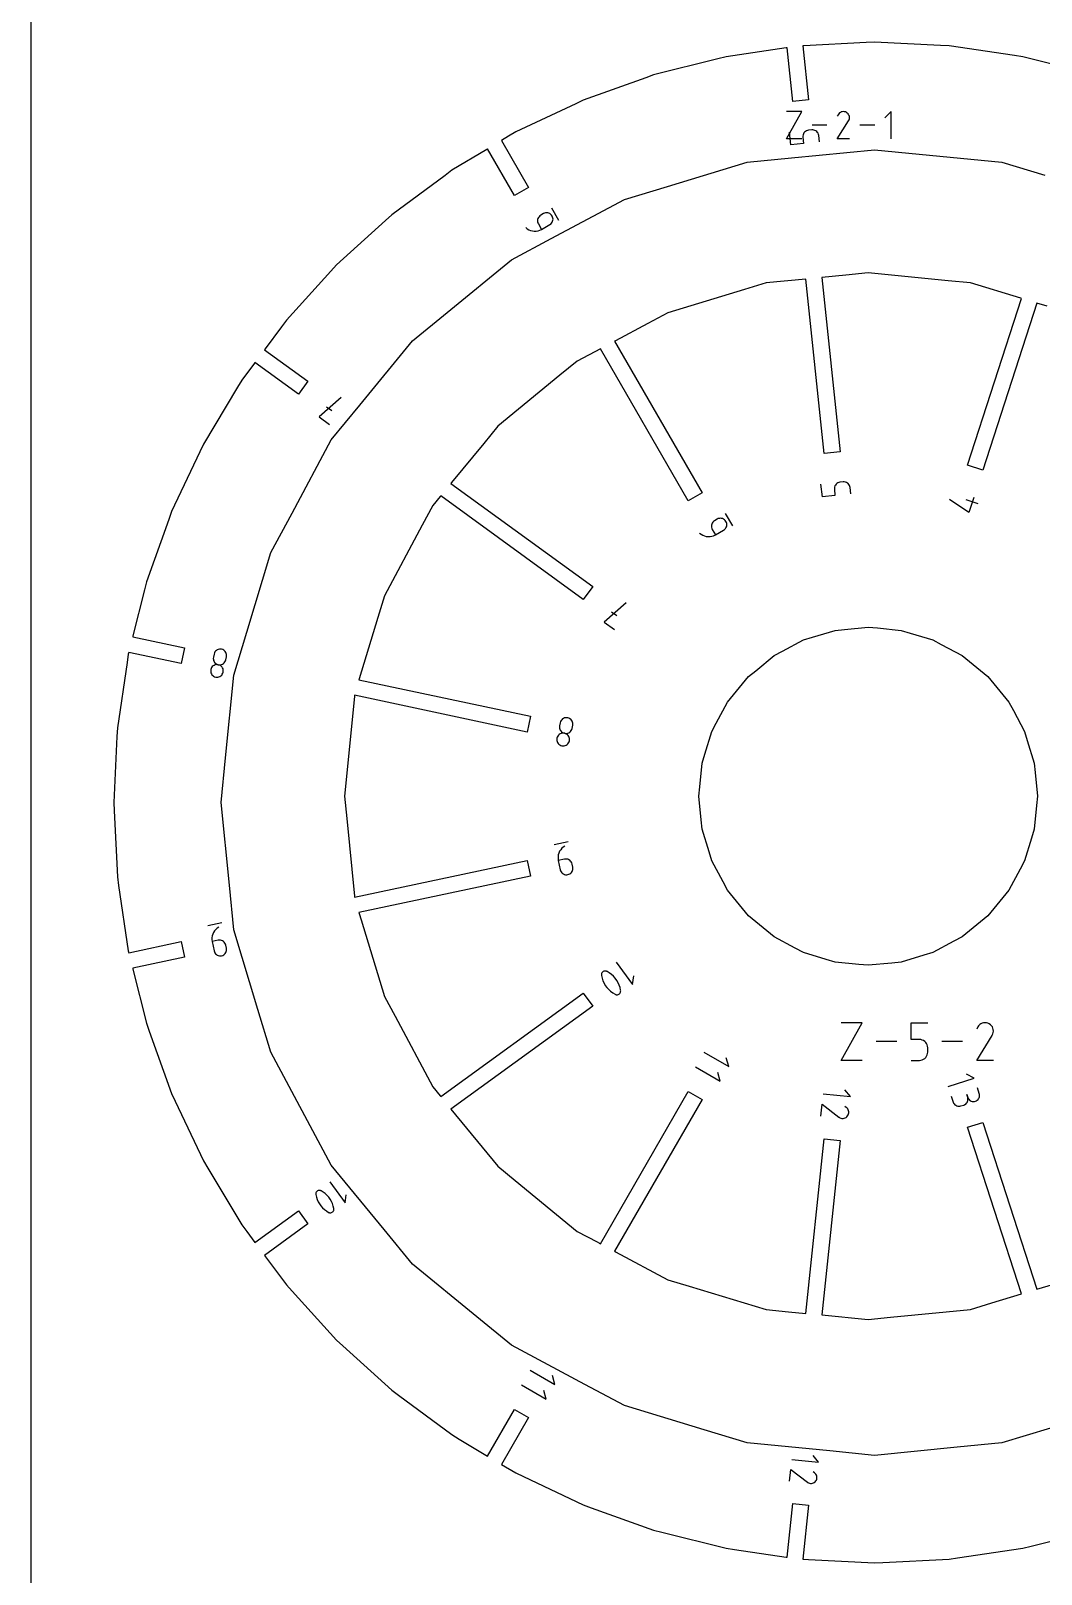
# Model space of a CAD drawing. Extents: x 0 to 800, y 0 to 1200.
# Drawn here: x 0 to 141.4, y 239.2 to 455.3 of the extents above; entities that cross this region are included whole.
import ezdxf

# ---------------------------------------------------------------- set-up
doc = ezdxf.new("R2010")
doc.units = 0
doc.header["$MEASUREMENT"] = 0
for name, color, linetype in [('annotation', 7, 'Continuous'), ('boundary', 7, 'Continuous'), ('frame', 7, 'Continuous'), ('hole', 7, 'Continuous')]:
    doc.layers.add(name, color=color, linetype=linetype)

msp = doc.modelspace()

# ---------------------------------------------------------------- linework, layer by layer
at = {"layer": 'annotation', "color": 1}
for p, q in [((105.75, 440.21), (107.88, 444.04)), ((107.88, 444.04), (105.75, 444.04)), ((112.96, 443.61), (112.85, 443.4)), ((113.05, 443.74), (112.96, 443.61)), ((113.16, 443.85), (113.05, 443.74)), ((113.28, 443.93), (113.16, 443.85)), ((113.41, 443.99), (113.28, 443.93)), ((113.55, 444.03), (113.41, 443.99)), ((113.7, 444.04), (113.55, 444.03)), ((113.84, 444.03), (113.7, 444.04)), ((113.99, 443.99), (113.84, 444.03)), ((114.13, 443.93), (113.99, 443.99)), ((114.25, 443.84), (114.13, 443.93)), ((114.13, 443.93), (114.13, 443.93)), ((114.36, 443.73), (114.25, 443.84)), ((114.44, 443.61), (114.36, 443.73)), ((114.5, 443.48), (114.44, 443.61)), ((114.54, 443.34), (114.5, 443.48)), ((114.5, 442.9), (114.54, 443.05)), ((114.55, 443.19), (114.54, 443.34)), ((114.54, 443.05), (114.55, 443.19)), ((120.38, 444.04), (119.52, 443.19)), ((120.38, 440.21), (120.38, 444.04)), ((106.36, 439.39), (106.18, 441.16)), ((108.12, 440.92), (108.07, 440.78)), ((108.19, 441.05), (108.12, 440.92)), ((108.28, 441.17), (108.19, 441.05)), ((108.4, 441.27), (108.28, 441.17)), ((108.53, 441.35), (108.4, 441.27)), ((108.67, 441.41), (108.53, 441.35)), ((108.83, 441.44), (108.67, 441.41)), ((109.27, 441.49), (108.83, 441.44)), ((108.83, 441.44), (108.83, 441.44)), ((109.43, 441.49), (109.27, 441.49)), ((111.41, 442.12), (109.32, 442.12)), ((109.59, 441.46), (109.43, 441.49)), ((109.73, 441.41), (109.59, 441.46)), ((109.86, 441.34), (109.73, 441.41)), ((109.98, 441.24), (109.86, 441.34)), ((110.08, 441.13), (109.98, 441.24)), ((110.16, 441), (110.08, 441.13)), ((110.22, 440.85), (110.16, 441)), ((112.85, 440.21), (114.42, 442.74)), ((114.42, 442.74), (114.42, 442.74)), ((114.42, 442.74), (114.43, 442.74)), ((114.43, 442.75), (114.44, 442.76)), ((114.43, 442.74), (114.43, 442.75)), ((114.43, 442.75), (114.43, 442.75)), ((114.43, 442.75), (114.43, 442.75)), ((114.43, 442.75), (114.43, 442.75)), ((114.43, 442.74), (114.43, 442.74)), ((114.44, 442.76), (114.5, 442.9)), ((114.44, 442.76), (114.44, 442.76)), ((114.44, 442.76), (114.44, 442.76)), ((114.44, 442.76), (114.44, 442.76)), ((118.09, 442.12), (115.99, 442.12)), ((107.88, 440.21), (105.75, 440.21)), ((108.14, 439.58), (106.36, 439.39)), ((108.07, 440.78), (108.04, 440.62)), ((108.04, 440.62), (108.04, 440.46)), ((108.04, 440.46), (108.14, 439.58)), ((110.25, 440.69), (110.22, 440.85)), ((110.34, 439.81), (110.25, 440.69)), ((110.25, 440.69), (110.25, 440.69)), ((114.55, 440.21), (112.85, 440.21)), ((73.88, 428.81), (72.88, 430.54)), ((70.92, 428.91), (70.91, 428.76)), ((70.91, 428.76), (70.92, 428.61)), ((70.96, 429.06), (70.92, 428.91)), ((70.92, 428.61), (70.96, 428.46)), ((71.02, 429.2), (70.96, 429.06)), ((70.96, 428.46), (71.03, 428.31)), ((71.11, 429.32), (71.02, 429.2)), ((71.03, 428.31), (71.47, 427.54)), ((71.22, 429.43), (71.11, 429.32)), ((71.35, 429.53), (71.22, 429.43)), ((71.73, 429.75), (71.35, 429.53)), ((71.35, 429.53), (71.35, 429.53)), ((71.47, 427.54), (72.62, 428.21)), ((71.88, 429.81), (71.73, 429.75)), ((72.03, 429.85), (71.88, 429.81)), ((72.18, 429.87), (72.03, 429.85)), ((72.33, 429.85), (72.18, 429.87)), ((72.48, 429.81), (72.33, 429.85)), ((72.62, 429.75), (72.48, 429.81)), ((72.74, 429.66), (72.62, 429.75)), ((72.62, 428.21), (72.75, 428.3)), ((72.62, 428.21), (72.62, 428.21)), ((72.85, 429.55), (72.74, 429.66)), ((72.75, 428.3), (72.86, 428.41)), ((72.95, 429.42), (72.85, 429.55)), ((72.86, 428.41), (72.95, 428.54)), ((73.01, 429.28), (72.95, 429.42)), ((72.95, 429.42), (72.95, 429.42)), ((72.95, 428.54), (73.01, 428.68)), ((73.05, 429.13), (73.01, 429.28)), ((73.01, 428.68), (73.05, 428.82)), ((73.07, 428.97), (73.05, 429.13)), ((73.05, 428.82), (73.07, 428.97)), ((69.26, 427.81), (69.26, 427.81)), ((69.26, 427.81), (69.47, 427.64)), ((69.47, 427.64), (69.7, 427.5)), ((69.7, 427.5), (69.94, 427.4)), ((69.94, 427.4), (70.19, 427.33)), ((70.19, 427.33), (70.45, 427.3)), ((70.45, 427.3), (70.71, 427.3)), ((70.71, 427.3), (70.97, 427.35)), ((70.97, 427.35), (71.23, 427.43)), ((71.23, 427.43), (71.47, 427.54)), ((43.42, 403.99), (40.34, 401.28)), ((41.39, 402.72), (42.11, 402.2)), ((40.34, 401.28), (41.78, 400.23)), ((110.76, 390.09), (110.57, 391.86)), ((112.46, 391.47), (112.44, 391.32)), ((112.44, 391.32), (112.44, 391.16)), ((112.44, 391.16), (112.53, 390.28)), ((112.51, 391.62), (112.46, 391.47)), ((112.59, 391.75), (112.51, 391.62)), ((112.68, 391.87), (112.59, 391.75)), ((112.8, 391.97), (112.68, 391.87)), ((112.93, 392.05), (112.8, 391.97)), ((113.07, 392.11), (112.93, 392.05)), ((113.23, 392.14), (113.07, 392.11)), ((113.67, 392.18), (113.23, 392.14)), ((113.23, 392.14), (113.23, 392.14)), ((113.83, 392.19), (113.67, 392.18)), ((113.98, 392.16), (113.83, 392.19)), ((114.13, 392.11), (113.98, 392.16)), ((114.26, 392.03), (114.13, 392.11)), ((114.38, 391.94), (114.26, 392.03)), ((114.48, 391.83), (114.38, 391.94)), ((114.56, 391.69), (114.48, 391.83)), ((114.61, 391.55), (114.56, 391.69)), ((114.65, 391.39), (114.61, 391.55)), ((114.74, 390.51), (114.65, 391.39)), ((114.65, 391.39), (114.65, 391.39)), ((112.53, 390.28), (110.76, 390.09)), ((131.26, 387.91), (128.57, 389.72)), ((132.58, 389.12), (130.89, 389.67)), ((131.94, 390.02), (131.26, 387.91)), ((96.06, 386.97), (95.67, 386.75)), ((96.2, 387.04), (96.06, 386.97)), ((96.35, 387.08), (96.2, 387.04)), ((96.51, 387.09), (96.35, 387.08)), ((96.66, 387.08), (96.51, 387.09)), ((96.8, 387.04), (96.66, 387.08)), ((96.94, 386.98), (96.8, 387.04)), ((97.07, 386.89), (96.94, 386.98)), ((97.18, 386.78), (97.07, 386.89)), ((98.21, 386.03), (97.21, 387.76)), ((93.59, 385.03), (93.59, 385.03)), ((93.59, 385.03), (93.8, 384.86)), ((93.8, 384.86), (94.02, 384.72)), ((94.02, 384.72), (94.27, 384.62)), ((95.25, 386.14), (95.23, 385.99)), ((95.23, 385.99), (95.24, 385.83)), ((95.24, 385.83), (95.28, 385.68)), ((95.28, 386.28), (95.25, 386.14)), ((95.35, 386.42), (95.28, 386.28)), ((95.28, 385.68), (95.35, 385.54)), ((95.43, 386.55), (95.35, 386.42)), ((95.35, 385.54), (95.8, 384.77)), ((95.54, 386.66), (95.43, 386.55)), ((95.67, 386.75), (95.54, 386.66)), ((95.55, 384.65), (95.8, 384.77)), ((95.67, 386.75), (95.67, 386.75)), ((95.8, 384.77), (96.95, 385.43)), ((96.95, 385.43), (97.08, 385.53)), ((96.95, 385.43), (96.95, 385.43)), ((97.08, 385.53), (97.19, 385.64)), ((97.27, 386.65), (97.18, 386.78)), ((97.19, 385.64), (97.27, 385.76)), ((97.34, 386.5), (97.27, 386.65)), ((97.27, 386.65), (97.27, 386.65)), ((97.27, 385.76), (97.34, 385.9)), ((97.38, 386.35), (97.34, 386.5)), ((97.34, 385.9), (97.38, 386.05)), ((97.39, 386.2), (97.38, 386.35)), ((97.38, 386.05), (97.39, 386.2)), ((94.27, 384.62), (94.52, 384.55)), ((94.52, 384.55), (94.78, 384.52)), ((94.78, 384.52), (95.04, 384.53)), ((95.04, 384.53), (95.3, 384.57)), ((95.3, 384.57), (95.55, 384.65)), ((83.3, 375.26), (80.23, 372.55)), ((81.27, 373.99), (81.99, 373.46)), ((80.23, 372.55), (81.66, 371.5)), ((25.55, 367.64), (25.53, 367.48)), ((25.53, 367.48), (25.54, 367.33)), ((25.64, 368.07), (25.55, 367.64)), ((25.55, 367.64), (25.55, 367.64)), ((25.68, 368.23), (25.64, 368.07)), ((25.76, 368.37), (25.68, 368.23)), ((25.85, 368.49), (25.76, 368.37)), ((25.96, 368.59), (25.85, 368.49)), ((26.09, 368.67), (25.96, 368.59)), ((26.23, 368.73), (26.09, 368.67)), ((26.38, 368.77), (26.23, 368.73)), ((26.53, 368.78), (26.38, 368.77)), ((26.69, 368.76), (26.53, 368.78)), ((26.84, 368.71), (26.69, 368.76)), ((26.69, 368.76), (26.69, 368.76)), ((26.98, 368.64), (26.84, 368.71)), ((27.1, 368.55), (26.98, 368.64)), ((27.21, 368.43), (27.1, 368.55)), ((27.29, 368.31), (27.21, 368.43)), ((27.28, 367.27), (27.38, 367.7)), ((27.35, 368.17), (27.29, 368.31)), ((27.38, 368.02), (27.35, 368.17)), ((27.39, 367.86), (27.38, 368.02)), ((27.38, 367.7), (27.39, 367.86)), ((27.38, 367.7), (27.38, 367.7)), ((25.18, 365.9), (25.16, 365.74)), ((25.16, 365.74), (25.17, 365.59)), ((25.17, 365.59), (25.2, 365.44)), ((25.22, 366.05), (25.18, 365.9)), ((25.18, 365.9), (25.18, 365.9)), ((25.2, 365.44), (25.26, 365.3)), ((25.29, 366.19), (25.22, 366.05)), ((25.26, 365.3), (25.34, 365.17)), ((25.39, 366.32), (25.29, 366.19)), ((25.5, 366.42), (25.39, 366.32)), ((25.63, 366.5), (25.5, 366.42)), ((25.54, 367.33), (25.57, 367.18)), ((25.57, 367.18), (25.63, 367.04)), ((25.63, 367.04), (25.71, 366.91)), ((25.77, 366.56), (25.63, 366.5)), ((25.71, 366.91), (25.82, 366.8)), ((25.91, 366.6), (25.77, 366.56)), ((25.82, 366.8), (25.94, 366.71)), ((26.07, 366.61), (25.91, 366.6)), ((25.94, 366.71), (26.08, 366.63)), ((26.23, 366.59), (26.07, 366.61)), ((26.08, 366.63), (26.23, 366.59)), ((26.23, 366.59), (26.23, 366.59)), ((26.23, 366.59), (26.39, 366.57)), ((26.38, 366.54), (26.23, 366.59)), ((26.23, 366.59), (26.23, 366.59)), ((26.52, 366.47), (26.38, 366.54)), ((26.39, 366.57), (26.54, 366.58)), ((26.64, 366.37), (26.52, 366.47)), ((26.54, 366.58), (26.69, 366.61)), ((26.75, 366.26), (26.64, 366.37)), ((26.69, 366.61), (26.83, 366.67)), ((26.7, 365.12), (26.79, 365.24)), ((26.83, 366.14), (26.75, 366.26)), ((26.79, 365.24), (26.87, 365.38)), ((26.83, 366.67), (26.96, 366.76)), ((26.89, 366), (26.83, 366.14)), ((26.87, 365.38), (26.91, 365.53)), ((26.92, 365.85), (26.89, 366)), ((26.91, 365.53), (26.93, 365.69)), ((26.91, 365.53), (26.91, 365.53)), ((26.93, 365.69), (26.92, 365.85)), ((26.96, 366.76), (27.07, 366.86)), ((27.07, 366.86), (27.16, 366.98)), ((27.16, 366.98), (27.24, 367.12)), ((27.24, 367.12), (27.28, 367.27)), ((25.34, 365.17), (25.45, 365.06)), ((25.45, 365.06), (25.57, 364.97)), ((25.57, 364.97), (25.71, 364.9)), ((25.71, 364.9), (25.86, 364.85)), ((25.86, 364.85), (25.86, 364.85)), ((25.86, 364.85), (26.02, 364.83)), ((26.02, 364.83), (26.17, 364.84)), ((26.17, 364.84), (26.32, 364.87)), ((26.32, 364.87), (26.46, 364.93)), ((26.46, 364.93), (26.59, 365.02)), ((26.59, 365.02), (26.7, 365.12)), ((74.2, 358.76), (74.13, 358.62)), ((74.29, 358.88), (74.2, 358.76)), ((74.4, 358.99), (74.29, 358.88)), ((74.53, 359.07), (74.4, 358.99)), ((74.67, 359.13), (74.53, 359.07)), ((74.82, 359.16), (74.67, 359.13)), ((74.98, 359.17), (74.82, 359.16)), ((75.13, 359.15), (74.98, 359.17)), ((75.29, 359.11), (75.13, 359.15)), ((75.13, 359.15), (75.13, 359.15)), ((75.43, 359.03), (75.29, 359.11)), ((75.55, 358.94), (75.43, 359.03)), ((75.65, 358.83), (75.55, 358.94)), ((75.73, 358.7), (75.65, 358.83)), ((73.74, 356.59), (73.67, 356.45)), ((73.83, 356.71), (73.74, 356.59)), ((73.94, 356.81), (73.83, 356.71)), ((74.07, 356.9), (73.94, 356.81)), ((73.99, 358.04), (73.97, 357.88)), ((73.97, 357.88), (73.98, 357.72)), ((73.98, 357.72), (74.01, 357.57)), ((74.08, 358.47), (73.99, 358.04)), ((73.99, 358.04), (73.99, 358.04)), ((74.01, 357.57), (74.07, 357.43)), ((74.07, 357.43), (74.16, 357.31)), ((74.21, 356.96), (74.07, 356.9)), ((74.13, 358.62), (74.08, 358.47)), ((74.16, 357.31), (74.26, 357.19)), ((74.36, 356.99), (74.21, 356.96)), ((74.26, 357.19), (74.38, 357.1)), ((74.51, 357), (74.36, 356.99)), ((74.38, 357.1), (74.52, 357.03)), ((74.67, 356.98), (74.51, 357)), ((74.52, 357.03), (74.67, 356.98)), ((74.67, 356.98), (74.67, 356.98)), ((74.67, 356.98), (74.83, 356.96)), ((74.83, 356.93), (74.67, 356.98)), ((74.67, 356.98), (74.67, 356.98)), ((74.83, 356.96), (74.99, 356.97)), ((74.96, 356.86), (74.83, 356.93)), ((75.09, 356.77), (74.96, 356.86)), ((74.99, 356.97), (75.14, 357.01)), ((75.19, 356.66), (75.09, 356.77)), ((75.14, 357.01), (75.28, 357.07)), ((75.27, 356.53), (75.19, 356.66)), ((75.28, 357.07), (75.4, 357.15)), ((75.4, 357.15), (75.51, 357.25)), ((75.51, 357.25), (75.61, 357.38)), ((75.61, 357.38), (75.68, 357.51)), ((75.68, 357.51), (75.73, 357.67)), ((75.79, 358.56), (75.73, 358.7)), ((75.73, 357.67), (75.82, 358.1)), ((75.83, 358.41), (75.79, 358.56)), ((75.82, 358.1), (75.84, 358.26)), ((75.82, 358.1), (75.82, 358.1)), ((75.84, 358.26), (75.83, 358.41)), ((73.62, 356.3), (73.6, 356.14)), ((73.6, 356.14), (73.61, 355.98)), ((73.61, 355.98), (73.65, 355.83)), ((73.67, 356.45), (73.62, 356.3)), ((73.62, 356.3), (73.62, 356.3)), ((73.65, 355.83), (73.71, 355.69)), ((73.71, 355.69), (73.79, 355.57)), ((73.79, 355.57), (73.89, 355.46)), ((73.89, 355.46), (74.01, 355.36)), ((74.01, 355.36), (74.15, 355.29)), ((74.15, 355.29), (74.3, 355.24)), ((74.3, 355.24), (74.3, 355.24)), ((74.3, 355.24), (74.46, 355.23)), ((74.46, 355.23), (74.62, 355.23)), ((74.62, 355.23), (74.77, 355.27)), ((74.77, 355.27), (74.91, 355.33)), ((74.91, 355.33), (75.03, 355.41)), ((75.03, 355.41), (75.15, 355.52)), ((75.15, 355.52), (75.24, 355.64)), ((75.24, 355.64), (75.31, 355.77)), ((75.33, 356.39), (75.27, 356.53)), ((75.31, 355.77), (75.36, 355.93)), ((75.37, 356.24), (75.33, 356.39)), ((75.36, 355.93), (75.38, 356.09)), ((75.36, 355.93), (75.36, 355.93)), ((75.38, 356.09), (75.37, 356.24)), ((75.18, 341.8), (73.22, 341.38)), ((73.81, 339.97), (73.77, 339.71)), ((73.77, 339.71), (73.77, 339.45)), ((73.77, 339.45), (73.8, 339.18)), ((74.67, 339.36), (73.8, 339.18)), ((73.88, 340.22), (73.81, 339.97)), ((73.99, 340.46), (73.88, 340.22)), ((74.14, 340.68), (73.99, 340.46)), ((74.31, 340.88), (74.14, 340.68)), ((74.51, 341.05), (74.31, 340.88)), ((74.74, 341.19), (74.51, 341.05)), ((74.83, 339.38), (74.67, 339.36)), ((74.74, 341.19), (74.74, 341.19)), ((74.99, 339.37), (74.83, 339.38)), ((75.14, 339.34), (74.99, 339.37)), ((75.28, 339.28), (75.14, 339.34)), ((73.8, 339.18), (74.08, 337.88)), ((74.08, 337.88), (74.08, 337.88)), ((74.08, 337.88), (74.13, 337.72)), ((74.13, 337.72), (74.2, 337.58)), ((74.2, 337.58), (74.29, 337.46)), ((74.29, 337.46), (74.4, 337.36)), ((74.4, 337.36), (74.53, 337.28)), ((74.53, 337.28), (74.67, 337.22)), ((74.67, 337.22), (74.82, 337.18)), ((74.82, 337.18), (74.98, 337.17)), ((74.98, 337.17), (75.13, 337.19)), ((75.13, 337.19), (75.29, 337.24)), ((75.13, 337.19), (75.13, 337.19)), ((75.4, 339.2), (75.28, 339.28)), ((75.29, 337.24), (75.43, 337.31)), ((75.51, 339.09), (75.4, 339.2)), ((75.43, 337.31), (75.55, 337.4)), ((75.61, 338.97), (75.51, 339.09)), ((75.55, 337.4), (75.65, 337.51)), ((75.68, 338.83), (75.61, 338.97)), ((75.65, 337.51), (75.73, 337.64)), ((75.73, 338.68), (75.68, 338.83)), ((75.82, 338.24), (75.73, 338.68)), ((75.73, 338.68), (75.73, 338.68)), ((75.73, 337.64), (75.79, 337.78)), ((75.79, 337.78), (75.83, 337.93)), ((75.84, 338.09), (75.82, 338.24)), ((75.83, 337.93), (75.84, 338.09)), ((26.73, 330.44), (24.78, 330.02)), ((25.36, 328.61), (25.33, 328.35)), ((25.44, 328.86), (25.36, 328.61)), ((25.55, 329.1), (25.44, 328.86)), ((25.69, 329.32), (25.55, 329.1)), ((25.86, 329.51), (25.69, 329.32)), ((26.07, 329.69), (25.86, 329.51)), ((26.29, 329.83), (26.07, 329.69)), ((26.29, 329.83), (26.29, 329.83)), ((25.33, 328.35), (25.32, 328.09)), ((25.32, 328.09), (25.36, 327.82)), ((26.23, 328), (25.36, 327.82)), ((25.36, 327.82), (25.64, 326.51)), ((25.64, 326.51), (25.64, 326.51)), ((25.64, 326.51), (25.68, 326.36)), ((25.68, 326.36), (25.76, 326.22)), ((26.39, 328.02), (26.23, 328)), ((26.54, 328.01), (26.39, 328.02)), ((26.69, 327.98), (26.54, 328.01)), ((26.83, 327.92), (26.69, 327.98)), ((26.96, 327.83), (26.83, 327.92)), ((27.07, 327.73), (26.96, 327.83)), ((27.16, 327.61), (27.07, 327.73)), ((27.23, 327.47), (27.16, 327.61)), ((27.28, 327.32), (27.23, 327.47)), ((27.37, 326.88), (27.28, 327.32)), ((27.28, 327.32), (27.28, 327.32)), ((27.29, 326.28), (27.35, 326.42)), ((27.35, 326.42), (27.38, 326.57)), ((27.39, 326.72), (27.37, 326.88)), ((27.38, 326.57), (27.39, 326.72)), ((25.76, 326.22), (25.85, 326.1)), ((25.85, 326.1), (25.96, 326)), ((25.96, 326), (26.09, 325.91)), ((26.09, 325.91), (26.23, 325.85)), ((26.23, 325.85), (26.38, 325.82)), ((26.38, 325.82), (26.53, 325.81)), ((26.53, 325.81), (26.69, 325.83)), ((26.69, 325.83), (26.84, 325.87)), ((26.69, 325.83), (26.69, 325.83)), ((26.84, 325.87), (26.98, 325.95)), ((26.98, 325.95), (27.1, 326.04)), ((27.1, 326.04), (27.21, 326.15)), ((27.21, 326.15), (27.29, 326.28)), ((81.92, 324.93), (84.18, 321.82)), ((79.85, 323.25), (79.84, 323.15)), ((79.84, 323.15), (79.85, 323.06)), ((79.87, 323.34), (79.85, 323.25)), ((79.85, 323.06), (79.85, 323.06)), ((79.85, 323.06), (79.93, 322.69)), ((79.91, 323.42), (79.87, 323.34)), ((79.96, 323.49), (79.91, 323.42)), ((79.93, 322.69), (80.05, 322.34)), ((80.03, 323.56), (79.96, 323.49)), ((80.1, 323.61), (80.03, 323.56)), ((80.05, 322.34), (80.21, 322)), ((80.19, 323.65), (80.1, 323.61)), ((80.28, 323.68), (80.19, 323.65)), ((80.28, 323.68), (80.28, 323.68)), ((80.32, 323.68), (80.28, 323.68)), ((80.36, 323.69), (80.32, 323.68)), ((80.4, 323.69), (80.36, 323.69)), ((80.44, 323.68), (80.4, 323.69)), ((80.48, 323.68), (80.44, 323.68)), ((80.52, 323.67), (80.48, 323.68)), ((80.55, 323.66), (80.52, 323.67)), ((80.59, 323.64), (80.55, 323.66)), ((80.63, 323.62), (80.59, 323.64)), ((80.95, 323.43), (80.63, 323.62)), ((80.63, 323.62), (80.63, 323.62)), ((81.25, 323.2), (80.95, 323.43)), ((81.52, 322.95), (81.25, 323.2)), ((81.77, 322.68), (81.52, 322.95)), ((81.99, 322.38), (81.77, 322.68)), ((82.17, 322.06), (81.99, 322.38)), ((82.33, 321.72), (82.17, 322.06)), ((84.18, 321.82), (84.37, 323.01)), ((80.21, 322), (80.39, 321.68)), ((80.39, 321.68), (80.61, 321.38)), ((80.61, 321.38), (80.86, 321.1)), ((80.86, 321.1), (81.13, 320.85)), ((81.13, 320.85), (81.43, 320.63)), ((81.43, 320.63), (81.75, 320.43)), ((81.75, 320.43), (81.75, 320.43)), ((81.75, 320.43), (81.79, 320.42)), ((81.79, 320.42), (81.83, 320.4)), ((81.83, 320.4), (81.87, 320.39)), ((81.87, 320.39), (81.9, 320.38)), ((81.9, 320.38), (81.94, 320.37)), ((81.94, 320.37), (81.98, 320.37)), ((81.98, 320.37), (82.02, 320.37)), ((82.02, 320.37), (82.06, 320.37)), ((82.06, 320.37), (82.1, 320.38)), ((82.1, 320.38), (82.19, 320.4)), ((82.1, 320.38), (82.1, 320.38)), ((82.19, 320.4), (82.28, 320.44)), ((82.28, 320.44), (82.35, 320.5)), ((82.45, 321.37), (82.33, 321.72)), ((82.35, 320.5), (82.42, 320.56)), ((82.42, 320.56), (82.47, 320.64)), ((82.53, 321), (82.45, 321.37)), ((82.47, 320.64), (82.51, 320.72)), ((82.51, 320.72), (82.53, 320.81)), ((82.54, 320.9), (82.53, 321)), ((82.53, 321), (82.53, 321)), ((82.53, 320.81), (82.54, 320.9)), ((113.4, 311.18), (116.33, 316.46)), ((116.33, 316.46), (113.4, 316.46)), ((123.17, 314.11), (123.17, 316.46)), ((123.17, 316.46), (125.51, 316.46)), ((132.51, 315.87), (132.36, 315.57)), ((132.63, 316.04), (132.51, 315.87)), ((132.78, 316.19), (132.63, 316.04)), ((132.95, 316.3), (132.78, 316.19)), ((133.13, 316.38), (132.95, 316.3)), ((133.32, 316.44), (133.13, 316.38)), ((133.52, 316.46), (133.32, 316.44)), ((133.72, 316.44), (133.52, 316.46)), ((133.92, 316.39), (133.72, 316.44)), ((134.12, 316.3), (133.92, 316.39)), ((134.29, 316.18), (134.12, 316.3)), ((134.12, 316.3), (134.12, 316.3)), ((134.43, 316.03), (134.29, 316.18)), ((134.55, 315.86), (134.43, 316.03)), ((134.63, 315.68), (134.55, 315.86)), ((134.68, 315.49), (134.63, 315.68)), ((121.19, 313.82), (118.31, 313.82)), ((124.34, 314.11), (123.17, 314.11)), ((124.55, 314.09), (124.34, 314.11)), ((124.75, 314.03), (124.55, 314.09)), ((124.93, 313.95), (124.75, 314.03)), ((125.1, 313.83), (124.93, 313.95)), ((125.24, 313.69), (125.1, 313.83)), ((125.35, 313.53), (125.24, 313.69)), ((125.44, 313.34), (125.35, 313.53)), ((130.38, 313.82), (127.49, 313.82)), ((132.36, 311.18), (134.52, 314.66)), ((134.52, 314.66), (134.52, 314.67)), ((134.52, 314.67), (134.53, 314.67)), ((134.52, 314.66), (134.52, 314.66)), ((134.53, 314.67), (134.53, 314.68)), ((134.53, 314.68), (134.53, 314.68)), ((134.53, 314.68), (134.54, 314.68)), ((134.53, 314.67), (134.53, 314.67)), ((134.54, 314.7), (134.63, 314.89)), ((134.54, 314.69), (134.54, 314.7)), ((134.54, 314.7), (134.54, 314.7)), ((134.54, 314.68), (134.54, 314.69)), ((134.54, 314.69), (134.54, 314.69)), ((134.63, 314.89), (134.68, 315.09)), ((134.7, 315.29), (134.68, 315.49)), ((134.68, 315.09), (134.7, 315.29)), ((94.18, 312.34), (97.65, 310.34)), ((97.65, 310.34), (97.32, 311.56)), ((124.55, 311.2), (124.75, 311.25)), ((124.75, 311.25), (124.93, 311.34)), ((124.93, 311.34), (125.09, 311.45)), ((125.09, 311.45), (125.24, 311.6)), ((125.24, 311.6), (125.35, 311.76)), ((125.35, 311.76), (125.44, 311.94)), ((125.49, 313.15), (125.44, 313.34)), ((125.44, 311.94), (125.49, 312.14)), ((125.51, 312.94), (125.49, 313.15)), ((125.49, 312.14), (125.51, 312.35)), ((125.51, 312.35), (125.51, 312.94)), ((125.51, 312.94), (125.51, 312.94)), ((92.99, 310.27), (96.45, 308.27)), ((96.45, 308.27), (96.13, 309.49)), ((116.33, 311.18), (113.4, 311.18)), ((123.17, 311.18), (124.34, 311.18)), ((124.34, 311.18), (124.55, 311.2)), ((124.34, 311.18), (124.34, 311.18)), ((132.02, 308.71), (130.94, 309.26)), ((134.7, 311.18), (132.36, 311.18)), ((114.69, 306.1), (113.93, 307.04)), ((128.36, 307.53), (132.02, 308.71)), ((132.72, 306.53), (132.46, 307.34)), ((110.54, 303.37), (110.72, 305.07)), ((110.72, 305.07), (113.07, 303.23)), ((110.87, 306.5), (114.69, 306.1)), ((114.1, 304.6), (113.9, 304.73)), ((128.81, 306.16), (129.07, 305.35)), ((129.07, 305.35), (129.07, 305.35)), ((129.07, 305.35), (129.13, 305.2)), ((129.13, 305.2), (129.22, 305.08)), ((129.22, 305.08), (129.32, 304.97)), ((129.32, 304.97), (129.43, 304.89)), ((129.43, 304.89), (129.56, 304.82)), ((129.56, 304.82), (129.7, 304.78)), ((129.7, 304.78), (129.85, 304.76)), ((129.85, 304.76), (130, 304.76)), ((130, 304.76), (130.15, 304.8)), ((130.15, 304.8), (130.55, 304.93)), ((130.55, 304.93), (130.69, 304.99)), ((130.55, 304.93), (130.55, 304.93)), ((130.69, 304.99), (130.82, 305.07)), ((130.82, 305.07), (130.93, 305.17)), ((130.93, 305.17), (131.01, 305.29)), ((131.1, 306), (130.97, 306.41)), ((130.97, 306.41), (131.1, 306)), ((131.01, 305.29), (131.08, 305.42)), ((131.08, 305.42), (131.12, 305.56)), ((131.13, 305.85), (131.1, 306)), ((131.1, 306), (131.1, 306)), ((131.1, 306), (131.16, 305.86)), ((131.12, 305.56), (131.14, 305.7)), ((131.14, 305.7), (131.13, 305.85)), ((131.16, 305.86), (131.24, 305.74)), ((131.24, 305.74), (131.34, 305.63)), ((131.34, 305.63), (131.46, 305.54)), ((131.46, 305.54), (131.59, 305.48)), ((131.59, 305.48), (131.73, 305.43)), ((131.73, 305.43), (131.88, 305.42)), ((131.88, 305.42), (132.03, 305.42)), ((132.03, 305.42), (132.18, 305.46)), ((132.18, 305.46), (132.32, 305.52)), ((132.18, 305.46), (132.18, 305.46)), ((132.32, 305.52), (132.44, 305.6)), ((132.44, 305.6), (132.55, 305.7)), ((132.55, 305.7), (132.63, 305.82)), ((132.63, 305.82), (132.7, 305.95)), ((132.7, 305.95), (132.74, 306.09)), ((132.76, 306.38), (132.72, 306.53)), ((132.74, 306.09), (132.76, 306.23)), ((132.76, 306.23), (132.76, 306.38)), ((113.07, 303.23), (113.07, 303.23)), ((113.07, 303.23), (113.08, 303.23)), ((113.08, 303.23), (113.08, 303.23)), ((113.08, 303.23), (113.08, 303.23)), ((113.08, 303.23), (113.08, 303.23)), ((113.08, 303.23), (113.09, 303.22)), ((113.09, 303.22), (113.09, 303.22)), ((113.09, 303.22), (113.09, 303.22)), ((113.09, 303.22), (113.09, 303.22)), ((113.09, 303.22), (113.1, 303.22)), ((113.1, 303.22), (113.1, 303.22)), ((113.1, 303.22), (113.23, 303.14)), ((113.23, 303.14), (113.37, 303.08)), ((113.37, 303.08), (113.51, 303.06)), ((113.51, 303.06), (113.66, 303.05)), ((113.66, 303.05), (113.8, 303.08)), ((113.8, 303.08), (113.94, 303.12)), ((113.94, 303.12), (114.07, 303.19)), ((114.07, 303.19), (114.19, 303.29)), ((114.22, 304.49), (114.1, 304.6)), ((114.19, 303.29), (114.29, 303.4)), ((114.31, 304.38), (114.22, 304.49)), ((114.29, 303.4), (114.37, 303.54)), ((114.29, 303.4), (114.29, 303.4)), ((114.38, 304.25), (114.31, 304.38)), ((114.37, 303.54), (114.42, 303.68)), ((114.43, 304.11), (114.38, 304.25)), ((114.42, 303.68), (114.45, 303.82)), ((114.45, 303.97), (114.43, 304.11)), ((114.45, 303.82), (114.45, 303.97)), ((41.82, 294.15), (43.96, 291.21)), ((39.87, 292.56), (39.86, 292.47)), ((39.86, 292.47), (39.87, 292.38)), ((39.89, 292.64), (39.87, 292.56)), ((39.87, 292.38), (39.87, 292.38)), ((39.87, 292.38), (39.95, 292.03)), ((39.93, 292.72), (39.89, 292.64)), ((39.98, 292.79), (39.93, 292.72)), ((39.95, 292.03), (40.06, 291.7)), ((40.04, 292.85), (39.98, 292.79)), ((40.11, 292.9), (40.04, 292.85)), ((40.19, 292.94), (40.11, 292.9)), ((40.27, 292.97), (40.19, 292.94)), ((40.27, 292.97), (40.27, 292.97)), ((40.31, 292.97), (40.27, 292.97)), ((40.35, 292.97), (40.31, 292.97)), ((40.39, 292.97), (40.35, 292.97)), ((40.42, 292.97), (40.39, 292.97)), ((40.46, 292.97), (40.42, 292.97)), ((40.5, 292.96), (40.46, 292.97)), ((40.53, 292.95), (40.5, 292.96)), ((40.57, 292.93), (40.53, 292.95)), ((40.6, 292.92), (40.57, 292.93)), ((40.91, 292.73), (40.6, 292.92)), ((40.6, 292.92), (40.6, 292.92)), ((41.19, 292.52), (40.91, 292.73)), ((41.45, 292.28), (41.19, 292.52)), ((41.68, 292.02), (41.45, 292.28)), ((41.89, 291.74), (41.68, 292.02)), ((43.96, 291.21), (44.13, 292.34)), ((40.06, 291.7), (40.21, 291.38)), ((40.21, 291.38), (40.38, 291.08)), ((40.38, 291.08), (40.59, 290.8)), ((40.59, 290.8), (40.82, 290.54)), ((40.82, 290.54), (41.08, 290.3)), ((41.08, 290.3), (41.36, 290.09)), ((41.36, 290.09), (41.67, 289.9)), ((41.67, 289.9), (41.67, 289.9)), ((41.67, 289.9), (41.7, 289.89)), ((41.7, 289.89), (41.74, 289.87)), ((41.74, 289.87), (41.77, 289.86)), ((41.77, 289.86), (41.81, 289.85)), ((41.81, 289.85), (41.85, 289.85)), ((41.85, 289.85), (41.88, 289.84)), ((41.88, 289.84), (41.92, 289.84)), ((42.06, 291.44), (41.89, 291.74)), ((41.92, 289.84), (41.96, 289.85)), ((41.96, 289.85), (41.99, 289.85)), ((41.99, 289.85), (42.08, 289.88)), ((41.99, 289.85), (41.99, 289.85)), ((42.21, 291.12), (42.06, 291.44)), ((42.08, 289.88), (42.16, 289.91)), ((42.16, 289.91), (42.23, 289.96)), ((42.32, 290.78), (42.21, 291.12)), ((42.23, 289.96), (42.29, 290.03)), ((42.29, 290.03), (42.34, 290.1)), ((42.4, 290.44), (42.32, 290.78)), ((42.34, 290.1), (42.38, 290.17)), ((42.38, 290.17), (42.4, 290.26)), ((42.41, 290.35), (42.4, 290.44)), ((42.4, 290.44), (42.4, 290.44)), ((42.4, 290.26), (42.41, 290.35)), ((69.86, 267.81), (73.32, 265.81)), ((73.32, 265.81), (73, 267.03)), ((68.66, 265.74), (72.13, 263.74)), ((72.13, 263.74), (71.8, 264.96)), ((106.5, 255.31), (110.24, 254.91)), ((110.24, 254.91), (109.49, 255.83)), ((106.17, 252.24), (106.35, 253.9)), ((106.35, 253.9), (108.66, 252.11)), ((109.66, 253.44), (109.46, 253.57)), ((109.77, 253.34), (109.66, 253.44)), ((109.87, 253.23), (109.77, 253.34)), ((109.94, 253.1), (109.87, 253.23)), ((109.98, 252.97), (109.94, 253.1)), ((110, 252.83), (109.98, 252.97)), ((108.66, 252.11), (108.66, 252.11)), ((108.66, 252.11), (108.66, 252.11)), ((108.66, 252.11), (108.66, 252.11)), ((108.66, 252.11), (108.66, 252.1)), ((108.66, 252.1), (108.67, 252.1)), ((108.67, 252.1), (108.67, 252.1)), ((108.67, 252.1), (108.67, 252.1)), ((108.67, 252.1), (108.67, 252.1)), ((108.67, 252.1), (108.68, 252.09)), ((108.68, 252.09), (108.68, 252.09)), ((108.68, 252.09), (108.68, 252.09)), ((108.68, 252.09), (108.81, 252.02)), ((108.81, 252.02), (108.95, 251.96)), ((108.95, 251.96), (109.09, 251.94)), ((109.09, 251.94), (109.23, 251.93)), ((109.23, 251.93), (109.37, 251.96)), ((109.37, 251.96), (109.51, 252)), ((109.51, 252), (109.63, 252.07)), ((109.63, 252.07), (109.75, 252.16)), ((109.75, 252.16), (109.85, 252.28)), ((109.85, 252.28), (109.92, 252.41)), ((109.85, 252.28), (109.85, 252.28)), ((109.92, 252.41), (109.98, 252.54)), ((109.98, 252.54), (110, 252.68)), ((110, 252.68), (110, 252.83))]:
    msp.add_line(p, q, dxfattribs=at)
at = {"layer": 'boundary', "color": 5}
for p, q in [((97.28, 451.71), (96.14, 451.43)), ((105.69, 452.96), (97.28, 451.71)), ((105.82, 452.98), (105.69, 452.96)), ((106.61, 445.47), (105.82, 452.98)), ((108.17, 453.27), (108.05, 453.27)), ((108.05, 453.27), (108.84, 445.7)), ((116.88, 453.7), (108.17, 453.27)), ((118.06, 453.76), (116.88, 453.7)), ((127.31, 453.3), (118.06, 453.76)), ((128.49, 453.25), (127.31, 453.3)), ((137.66, 451.89), (128.49, 453.25)), ((138.83, 451.71), (137.66, 451.89)), ((147.82, 449.46), (138.83, 451.71)), ((96.14, 451.43), (87.15, 449.18)), ((86.04, 448.78), (77.31, 445.66)), ((87.15, 449.18), (86.04, 448.78)), ((77.31, 445.66), (76.25, 445.15)), ((108.84, 445.7), (106.61, 445.47)), ((76.25, 445.15), (67.87, 441.19)), ((67.87, 441.19), (66.86, 440.58)), ((63.81, 438.75), (58.9, 435.82)), ((63.91, 438.82), (63.81, 438.75)), ((67.68, 432.3), (63.91, 438.82)), ((66.86, 440.58), (65.84, 439.98)), ((65.84, 439.98), (69.63, 433.42)), ((57.96, 435.11), (50.51, 429.59)), ((58.9, 435.82), (57.96, 435.11)), ((69.63, 433.42), (67.68, 432.3)), ((49.64, 428.8), (42.77, 422.58)), ((50.51, 429.59), (49.64, 428.8)), ((41.98, 421.7), (35.75, 414.83)), ((42.77, 422.58), (41.98, 421.7)), ((117.18, 421.45), (114.05, 421.14)), ((128.35, 420.35), (117.18, 421.45)), ((102.88, 420.04), (99.88, 419.13)), ((108.43, 420.59), (102.88, 420.04)), ((111, 396.16), (108.43, 420.59)), ((114.05, 421.14), (110.67, 420.81)), ((110.67, 420.81), (113.24, 396.4)), ((131.47, 420.04), (128.35, 420.35)), ((138.52, 417.91), (131.47, 420.04)), ((99.88, 419.13), (89.13, 415.87)), ((131.06, 394.53), (138.64, 417.87)), ((140.79, 417.22), (133.2, 393.84)), ((138.64, 417.87), (138.52, 417.91)), ((142.22, 416.79), (140.79, 417.22)), ((89.13, 415.87), (86.36, 414.39)), ((35.05, 413.89), (32.77, 410.8)), ((35.75, 414.83), (35.05, 413.89)), ((86.36, 414.39), (81.8, 411.95)), ((32.77, 410.8), (32.69, 410.7)), ((32.69, 410.7), (38.75, 406.3)), ((79.7, 410.83), (76.46, 409.1)), ((92, 389.52), (79.7, 410.83)), ((81.8, 411.95), (81.69, 411.89)), ((81.69, 411.89), (93.95, 390.65)), ((31.28, 408.8), (29.53, 406.44)), ((31.35, 408.9), (31.28, 408.8)), ((37.43, 404.48), (31.35, 408.9)), ((76.46, 409.1), (74.04, 407.11)), ((29.53, 406.44), (28.92, 405.43)), ((38.75, 406.3), (37.43, 404.48)), ((74.04, 407.11), (65.36, 399.99)), ((28.92, 405.43), (24.16, 397.48)), ((65.36, 399.99), (63.37, 397.56)), ((23.66, 396.42), (19.69, 388.04)), ((24.16, 397.48), (23.66, 396.42)), ((63.37, 397.56), (58.87, 392.08)), ((113.24, 396.4), (111, 396.16)), ((133.2, 393.84), (131.06, 394.53)), ((58.87, 392.08), (58.79, 391.98)), ((58.79, 391.98), (78.64, 377.56)), ((57.28, 390.14), (56.25, 388.88)), ((57.36, 390.24), (57.28, 390.14)), ((77.31, 375.74), (57.36, 390.24)), ((93.95, 390.65), (92, 389.52)), ((19.29, 386.93), (16.17, 378.2)), ((19.69, 388.04), (19.29, 386.93)), ((56.25, 388.88), (54.77, 386.11)), ((54.77, 386.11), (49.47, 376.21)), ((16.17, 378.2), (15.89, 377.05)), ((15.89, 377.05), (14.28, 370.63)), ((49.47, 376.21), (48.56, 373.21)), ((78.64, 377.56), (77.31, 375.74)), ((48.56, 373.21), (45.95, 364.59)), ((14.28, 370.63), (14.25, 370.51)), ((14.25, 370.51), (21.5, 368.97)), ((13.63, 368.06), (13.46, 366.9)), ((13.67, 368.2), (13.63, 368.06)), ((13.7, 368.32), (13.67, 368.2)), ((21.03, 366.77), (13.7, 368.32)), ((21.5, 368.97), (21.03, 366.77)), ((13.46, 366.9), (12.1, 357.73)), ((45.95, 364.59), (45.91, 364.47)), ((45.91, 364.47), (69.94, 359.36)), ((45.28, 362.18), (45, 359.34)), ((45.29, 362.3), (45.28, 362.18)), ((69.47, 357.16), (45.29, 362.3)), ((45, 359.34), (43.9, 348.17)), ((69.94, 359.36), (69.47, 357.16)), ((12.1, 357.73), (12.04, 356.55)), ((12.04, 356.55), (11.59, 347.29)), ((43.9, 348.17), (44.2, 345.05)), ((11.59, 347.29), (11.65, 346.11)), ((11.65, 346.11), (12.1, 336.86)), ((44.2, 345.05), (45.28, 334.17)), ((45.29, 334.04), (69.47, 339.18)), ((69.47, 339.18), (69.94, 336.98)), ((12.1, 336.86), (12.27, 335.69)), ((12.27, 335.69), (13.63, 326.52)), ((69.94, 336.98), (45.91, 331.87)), ((45.28, 334.17), (45.29, 334.04)), ((45.91, 331.87), (45.95, 331.75)), ((45.95, 331.75), (46.22, 330.87)), ((46.22, 330.87), (49.47, 320.13)), ((13.63, 326.52), (13.7, 326.26)), ((13.7, 326.26), (21.03, 327.82)), ((21.03, 327.82), (21.5, 325.62)), ((21.5, 325.62), (14.25, 324.08)), ((14.25, 324.08), (14.28, 323.96)), ((14.28, 323.96), (16.17, 316.39)), ((49.47, 320.13), (50.96, 317.36)), ((57.36, 306.1), (77.31, 320.6)), ((77.31, 320.6), (78.64, 318.78)), ((78.64, 318.78), (58.79, 304.36)), ((16.17, 316.39), (16.57, 315.28)), ((50.96, 317.36), (56.25, 307.46)), ((16.57, 315.28), (19.69, 306.55)), ((56.25, 307.46), (57.28, 306.2)), ((19.69, 306.55), (20.2, 305.48)), ((20.2, 305.48), (24.16, 297.1)), ((57.28, 306.2), (57.36, 306.1)), ((79.7, 285.51), (92, 306.82)), ((93.95, 305.69), (81.69, 284.45)), ((92, 306.82), (93.95, 305.69)), ((58.79, 304.36), (65.36, 296.35)), ((131.06, 301.81), (133.2, 302.5)), ((138.64, 278.47), (131.06, 301.81)), ((133.2, 302.5), (140.79, 279.13)), ((108.43, 275.75), (111, 300.18)), ((113.24, 299.94), (110.67, 275.53)), ((111, 300.18), (113.24, 299.94)), ((24.16, 297.1), (24.76, 296.09)), ((24.76, 296.09), (29.53, 288.14)), ((65.36, 296.35), (67.79, 294.36)), ((67.79, 294.36), (76.46, 287.24)), ((31.35, 285.69), (37.43, 290.11)), ((37.43, 290.11), (38.75, 288.29)), ((29.53, 288.14), (30.23, 287.2)), ((38.75, 288.29), (32.69, 283.88)), ((30.23, 287.2), (31.35, 285.69)), ((76.46, 287.24), (79.23, 285.76)), ((79.23, 285.76), (79.59, 285.57)), ((79.59, 285.57), (79.7, 285.51)), ((32.69, 283.88), (35.75, 279.75)), ((81.69, 284.45), (81.8, 284.39)), ((81.8, 284.39), (89.13, 280.47)), ((35.75, 279.75), (36.55, 278.88)), ((36.55, 278.88), (42.77, 272.01)), ((89.13, 280.47), (92.14, 279.56)), ((92.14, 279.56), (102.88, 276.3)), ((140.79, 279.13), (145.22, 280.47)), ((131.47, 276.3), (134.48, 277.21)), ((134.48, 277.21), (138.64, 278.47)), ((102.88, 276.3), (106.01, 275.99)), ((106.01, 275.99), (108.43, 275.75)), ((110.67, 275.53), (117.18, 274.89)), ((117.18, 274.89), (120.3, 275.2)), ((120.3, 275.2), (131.47, 276.3)), ((42.77, 272.01), (43.64, 271.22)), ((43.64, 271.22), (50.51, 264.99)), ((50.51, 264.99), (51.46, 264.29)), ((51.46, 264.29), (58.9, 258.77)), ((63.91, 255.77), (67.68, 262.29)), ((67.68, 262.29), (69.63, 261.16)), ((69.63, 261.16), (65.84, 254.61)), ((58.9, 258.77), (59.92, 258.16)), ((59.92, 258.16), (63.91, 255.77)), ((65.84, 254.61), (67.87, 253.4)), ((67.87, 253.4), (68.93, 252.89)), ((68.93, 252.89), (77.31, 248.93)), ((77.31, 248.93), (78.42, 248.53)), ((78.42, 248.53), (87.15, 245.41)), ((105.82, 241.6), (106.61, 249.12)), ((106.61, 249.12), (108.84, 248.88)), ((108.84, 248.88), (108.05, 241.32)), ((87.15, 245.41), (88.29, 245.12)), ((88.29, 245.12), (97.28, 242.87)), ((139.97, 243.16), (148.96, 245.41)), ((97.28, 242.87), (98.45, 242.7)), ((98.45, 242.7), (105.69, 241.62)), ((129.66, 241.51), (138.83, 242.87)), ((138.83, 242.87), (139.97, 243.16)), ((105.69, 241.62), (105.82, 241.6)), ((108.05, 241.32), (108.17, 241.31)), ((108.17, 241.31), (108.8, 241.28)), ((108.8, 241.28), (118.05, 240.82)), ((118.05, 240.82), (119.23, 240.88)), ((119.23, 240.88), (128.49, 241.34)), ((128.49, 241.34), (129.66, 241.51))]:
    msp.add_line(p, q, dxfattribs=at)
at = {"layer": 'frame', "color": 5}
msp.add_line((0, 1200), (0, 0), dxfattribs=at)
at = {"layer": 'hole', "color": 5}
for p, q in [((106.46, 437.57), (118.06, 438.71)), ((118.06, 438.71), (124.29, 438.1)), ((89.07, 433.57), (100.22, 436.95)), ((100.22, 436.95), (106.46, 437.57)), ((124.29, 438.1), (135.89, 436.95)), ((135.89, 436.95), (141.89, 435.14)), ((83.07, 431.75), (89.07, 433.57)), ((72.79, 426.26), (83.07, 431.75)), ((67.26, 423.3), (72.79, 426.26)), ((58.26, 415.91), (67.26, 423.3)), ((53.41, 411.94), (58.26, 415.91)), ((46.02, 402.93), (53.41, 411.94)), ((42.04, 398.08), (46.02, 402.93)), ((36.55, 387.81), (42.04, 398.08)), ((33.59, 382.28), (36.55, 387.81)), ((30.21, 371.13), (33.59, 382.28)), ((113.87, 371.53), (117.18, 371.85)), ((117.18, 371.85), (118.49, 371.73)), ((118.49, 371.73), (121.8, 371.4)), ((28.39, 365.13), (30.21, 371.13)), ((105.18, 368.48), (108.11, 370.05)), ((108.11, 370.05), (109.37, 370.43)), ((109.37, 370.43), (112.56, 371.4)), ((112.56, 371.4), (113.87, 371.53)), ((121.8, 371.4), (123.06, 371.02)), ((123.06, 371.02), (126.24, 370.05)), ((126.24, 370.05), (127.4, 369.43)), ((101.45, 365.75), (104.02, 367.86)), ((104.02, 367.86), (105.18, 368.48)), ((127.4, 369.43), (130.34, 367.86)), ((130.34, 367.86), (131.35, 367.03)), ((100.43, 364.92), (101.45, 365.75)), ((131.35, 367.03), (133.92, 364.92)), ((27.25, 353.53), (28.39, 365.13)), ((98.32, 362.35), (100.43, 364.92)), ((133.92, 364.92), (134.76, 363.9)), ((134.76, 363.9), (136.87, 361.33)), ((95.92, 358.4), (97.49, 361.33)), ((97.49, 361.33), (98.32, 362.35)), ((136.87, 361.33), (137.49, 360.17)), ((137.49, 360.17), (139.06, 357.23)), ((94.33, 354.05), (95.3, 357.23)), ((95.3, 357.23), (95.92, 358.4)), ((139.06, 357.23), (139.44, 355.97)), ((139.44, 355.97), (140.41, 352.79)), ((26.64, 347.29), (27.25, 353.53)), ((93.62, 349.48), (93.95, 352.79)), ((93.95, 352.79), (94.33, 354.05)), ((140.41, 352.79), (140.54, 351.48)), ((140.54, 351.48), (140.86, 348.17)), ((93.49, 348.17), (93.62, 349.48)), ((93.82, 344.86), (93.49, 348.17)), ((140.86, 348.17), (140.73, 346.86)), ((27.78, 335.7), (26.64, 347.29)), ((140.73, 346.86), (140.41, 343.55)), ((93.95, 343.55), (93.82, 344.86)), ((94.91, 340.37), (93.95, 343.55)), ((140.02, 342.29), (139.06, 339.11)), ((140.41, 343.55), (140.02, 342.29)), ((95.3, 339.11), (94.91, 340.37)), ((96.86, 336.17), (95.3, 339.11)), ((138.44, 337.95), (136.87, 335.01)), ((139.06, 339.11), (138.44, 337.95)), ((28.39, 329.46), (27.78, 335.7)), ((97.49, 335.01), (96.86, 336.17)), ((99.6, 332.44), (97.49, 335.01)), ((136.87, 335.01), (136.03, 334)), ((136.03, 334), (133.92, 331.42)), ((100.43, 331.42), (99.6, 332.44)), ((103, 329.31), (100.43, 331.42)), ((133.92, 331.42), (132.91, 330.59)), ((31.77, 318.31), (28.39, 329.46)), ((104.02, 328.48), (103, 329.31)), ((132.91, 330.59), (130.34, 328.48)), ((106.95, 326.91), (104.02, 328.48)), ((108.11, 326.29), (106.95, 326.91)), ((129.17, 327.86), (126.24, 326.29)), ((130.34, 328.48), (129.17, 327.86)), ((111.3, 325.32), (108.11, 326.29)), ((112.56, 324.94), (111.3, 325.32)), ((115.87, 324.62), (112.56, 324.94)), ((117.18, 324.49), (115.87, 324.62)), ((120.49, 324.81), (117.18, 324.49)), ((121.8, 324.94), (120.49, 324.81)), ((124.98, 325.91), (121.8, 324.94)), ((126.24, 326.29), (124.98, 325.91)), ((33.59, 312.31), (31.77, 318.31)), ((39.09, 302.03), (33.59, 312.31)), ((42.04, 296.5), (39.09, 302.03)), ((49.43, 287.49), (42.04, 296.5)), ((53.41, 282.65), (49.43, 287.49)), ((62.42, 275.26), (53.41, 282.65)), ((67.26, 271.28), (62.42, 275.26)), ((77.54, 265.79), (67.26, 271.28)), ((83.07, 262.83), (77.54, 265.79)), ((94.22, 259.45), (83.07, 262.83)), ((100.22, 257.63), (94.22, 259.45)), ((147.04, 261.01), (135.89, 257.63)), ((111.82, 256.49), (100.22, 257.63)), ((135.89, 257.63), (129.65, 257.01)), ((118.05, 255.87), (111.82, 256.49)), ((129.65, 257.01), (118.05, 255.87))]:
    msp.add_line(p, q, dxfattribs=at)

doc.saveas('drawing.dxf')
